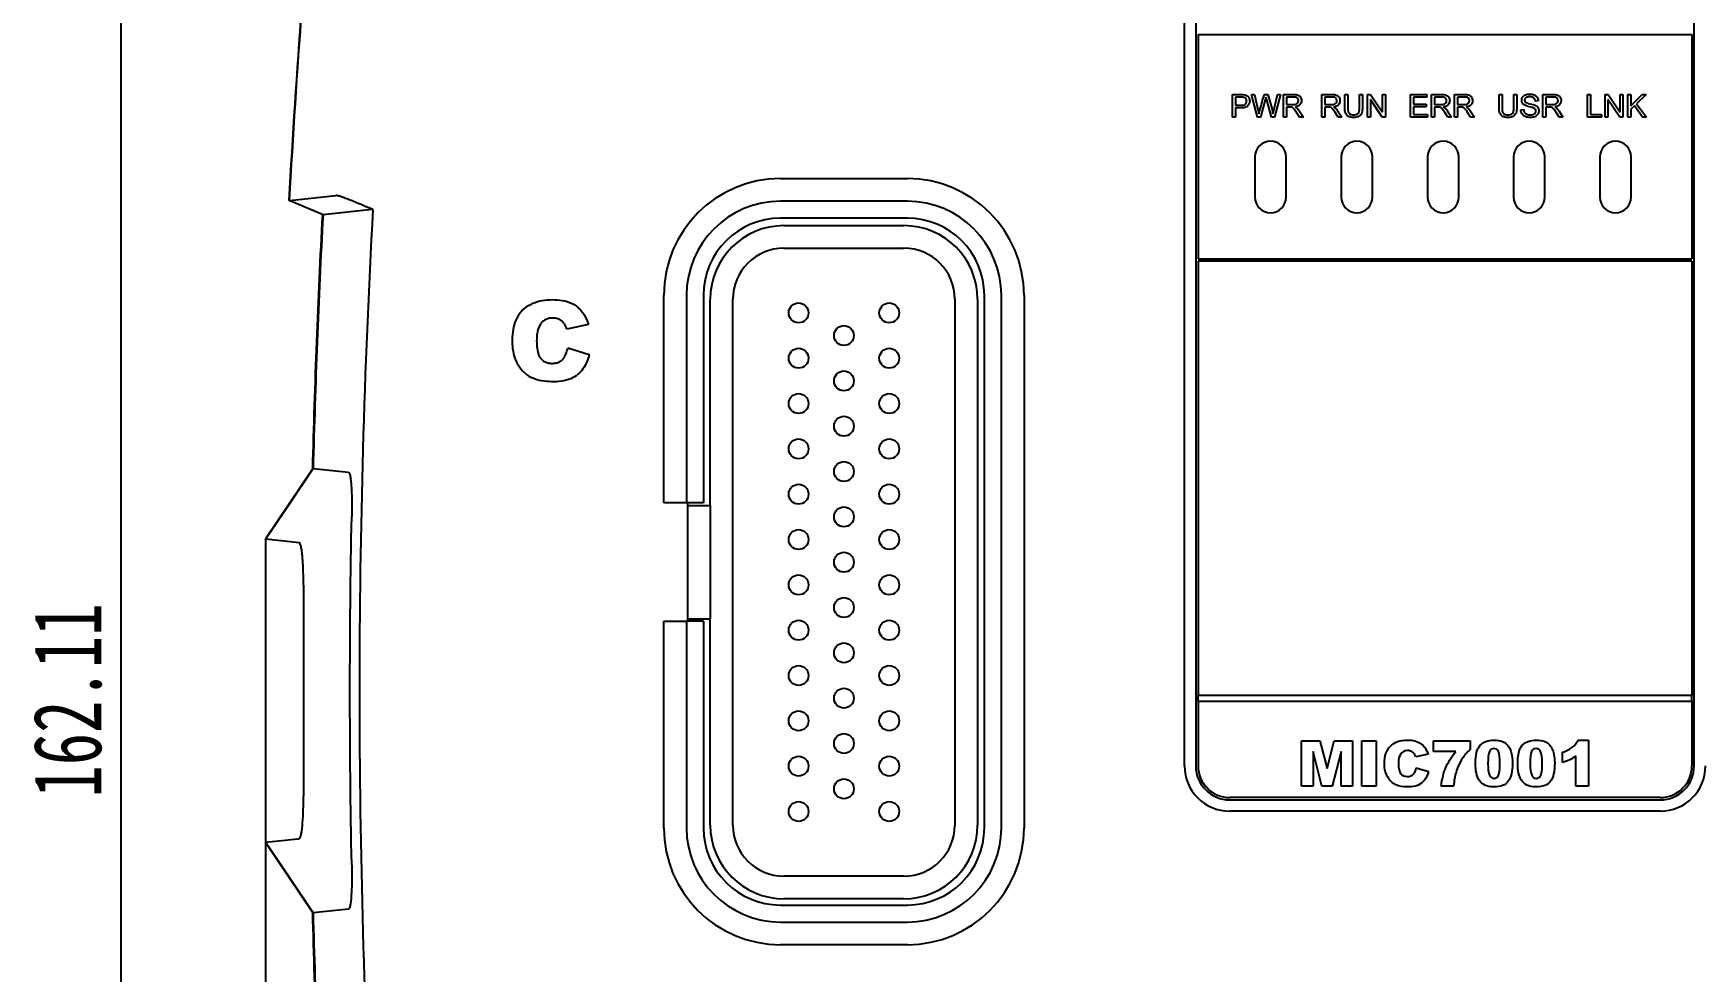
# Model space of a CAD drawing. Header units: millimetres. Extents: x 0 to 594, y 0 to 420.
# Drawn here: x 131.2 to 278.1, y 239.1 to 321.9 of the extents above; entities that cross this region are included whole.
import ezdxf

# ---------------------------------------------------------------- set-up
doc = ezdxf.new("R2010")
doc.units = ezdxf.units.MM
doc.header["$LTSCALE"] = 2
doc.layers.add('图框', color=7, linetype='Continuous')
doc.styles.add('SLDTEXTSTYLE4', font='TXT', dxfattribs={"width": 0.7})
doc.dimstyles.new('SLDDIMSTYLE0', dxfattribs={"dimtxt": 6, "dimasz": 4, "dimexe": 0, "dimexo": 0.0625, "dimgap": 1.5, "dimtad": 2, "dimrnd": 1e-09, "dimzin": 12, "dimdsep": 46, "dimtxsty": 'SLDTEXTSTYLE4', "dimsah": 1, "dimcen": 0.09, "dimadec": 0, "dimazin": 3, "dimtfac": 1, "dimtofl": 0, "dimtmove": 0, "dimatfit": 3, "dimfxl": 1, "dimfrac": 2, "dimtolj": 1, "dimtzin": 12, "dimarcsym": 0})

# ---------------------------------------------------------------- blocks, each defined once
blk = doc.blocks.new('_D_1')
at = {"layer": '图框'}
for p, q in [((186.48, 344.98), (134.9, 344.98)), ((138.9, 344.98), (138.9, 182.87)), ((186.48, 182.87), (134.9, 182.87))]:
    blk.add_line(p, q, dxfattribs=at)
for points in [[(138.9, 344.98), (138.4, 340.98), (139.4, 340.98)], [(138.9, 182.87), (139.4, 186.87), (138.4, 186.87)]]:
    blk.add_solid(points, dxfattribs=at)
at = {"layer": '图框', "insert": (131.16, 254.49), "char_height": 6, "attachment_point": 1, "rotation": 90, "style": 'SLDTEXTSTYLE4'}
blk.add_mtext('162.11', dxfattribs=at)
blk = doc.blocks.new('_D_2')
at = {"layer": '图框'}
for p, q in [((360.05, 251.7), (360.05, 156.33)), ((151.67, 250.56), (151.67, 156.33)), ((151.67, 160.33), (360.05, 160.33))]:
    blk.add_line(p, q, dxfattribs=at)
for points in [[(151.67, 160.33), (155.67, 159.83), (155.67, 160.83)], [(360.05, 160.33), (356.05, 160.83), (356.05, 159.83)]]:
    blk.add_solid(points, dxfattribs=at)
at = {"layer": '图框', "insert": (249.63, 168.06), "char_height": 6, "attachment_point": 1, "rotation": 360, "style": 'SLDTEXTSTYLE4'}
blk.add_mtext('208.38', dxfattribs=at)

msp = doc.modelspace()

# ---------------------------------------------------------------- linework, layer by layer
at = {"color": 7, "linetype": 'Continuous', "lineweight": 25}
for p, q in [((233.798, 338.058), (233.798, 257.293)), ((277.798, 257.293), (277.798, 338.058)), ((232.798, 257.293), (232.798, 337.775)), ((233.998, 321.837), (277.598, 321.837)), ((233.998, 321.837), (233.998, 302.037)), ((277.598, 321.837), (277.598, 302.037)), ((237.03, 314.537), (237.03, 316.537)), ((237.295, 316.301), (237.295, 315.586)), ((238.713, 316.537), (238.984, 316.537)), ((239.243, 314.537), (238.713, 316.537)), ((238.984, 316.537), (239.288, 315.226)), ((239.938, 316.06), (239.513, 314.537)), ((239.843, 316.537), (240.163, 316.537)), ((240.48, 314.537), (240.059, 316.06)), ((240.163, 316.537), (240.449, 315.524)), ((240.705, 315.252), (241.018, 316.537)), ((241.284, 316.537), (240.736, 314.537)), ((241.018, 316.537), (241.284, 316.537)), ((241.535, 314.537), (241.535, 316.537)), ((241.8, 316.316), (241.8, 315.654)), ((244.928, 314.537), (244.928, 316.537)), ((245.193, 316.316), (245.193, 315.654)), ((246.946, 316.537), (247.211, 316.537)), ((248.254, 316.537), (248.519, 316.537)), ((248.254, 315.383), (248.254, 316.537)), ((248.957, 314.537), (248.957, 316.537)), ((248.957, 316.537), (249.229, 316.537)), ((249.211, 316.109), (249.211, 314.537)), ((250.261, 314.537), (249.211, 316.109)), ((249.229, 316.537), (250.279, 314.967)), ((250.279, 316.537), (250.533, 316.537)), ((250.279, 314.967), (250.279, 316.537)), ((250.533, 316.537), (250.533, 314.537)), ((252.754, 316.537), (254.2, 316.537)), ((252.754, 314.537), (252.754, 316.537)), ((254.2, 316.301), (253.018, 316.301)), ((253.018, 316.301), (253.018, 315.688)), ((254.2, 316.537), (254.2, 316.301)), ((254.616, 314.537), (254.616, 316.537)), ((254.881, 316.316), (254.881, 315.654)), ((256.633, 314.537), (256.633, 316.537)), ((256.898, 316.316), (256.898, 315.654)), ((260.57, 316.537), (260.835, 316.537)), ((261.878, 316.537), (262.143, 316.537)), ((261.878, 315.383), (261.878, 316.537)), ((264.026, 315.974), (263.772, 315.954)), ((264.451, 314.537), (264.451, 316.537)), ((264.716, 316.316), (264.716, 315.654)), ((268.372, 314.537), (268.372, 316.537)), ((268.372, 316.537), (268.636, 316.537)), ((268.636, 316.537), (268.636, 314.773)), ((269.934, 314.537), (269.934, 316.537)), ((269.934, 316.537), (270.205, 316.537)), ((271.238, 314.537), (270.187, 316.109)), ((270.187, 316.109), (270.187, 314.537)), ((270.205, 316.537), (271.256, 314.967)), ((271.256, 316.537), (271.509, 316.537)), ((271.256, 314.967), (271.256, 316.537)), ((271.509, 316.537), (271.509, 314.537)), ((271.943, 314.537), (271.943, 316.537)), ((271.943, 316.537), (272.208, 316.537)), ((272.208, 316.537), (272.208, 315.545)), ((272.208, 315.545), (273.201, 316.537)), ((273.56, 316.537), (272.721, 315.726)), ((273.201, 316.537), (273.56, 316.537)), ((237.295, 314.537), (237.03, 314.537)), ((237.295, 315.35), (237.295, 314.537)), ((239.513, 314.537), (239.243, 314.537)), ((240.736, 314.537), (240.48, 314.537)), ((241.8, 314.537), (241.535, 314.537)), ((241.8, 315.425), (241.8, 314.537)), ((242.965, 314.537), (242.7, 314.953)), ((242.95, 315.081), (243.298, 314.537)), ((243.298, 314.537), (242.965, 314.537)), ((245.193, 314.537), (244.928, 314.537)), ((245.193, 315.425), (245.193, 314.537)), ((246.358, 314.537), (246.094, 314.953)), ((246.343, 315.081), (246.691, 314.537)), ((246.691, 314.537), (246.358, 314.537)), ((249.211, 314.537), (248.957, 314.537)), ((250.533, 314.537), (250.261, 314.537)), ((254.246, 314.537), (252.754, 314.537)), ((253.018, 315.688), (254.125, 315.688)), ((254.125, 315.454), (253.018, 315.454)), ((253.018, 315.454), (253.018, 314.773)), ((253.018, 314.773), (254.246, 314.773)), ((254.125, 315.688), (254.125, 315.454)), ((254.246, 314.773), (254.246, 314.537)), ((254.881, 314.537), (254.616, 314.537)), ((254.881, 315.425), (254.881, 314.537)), ((256.046, 314.537), (255.781, 314.953)), ((256.03, 315.081), (256.378, 314.537)), ((256.378, 314.537), (256.046, 314.537)), ((256.898, 314.537), (256.633, 314.537)), ((256.898, 315.425), (256.898, 314.537)), ((258.063, 314.537), (257.799, 314.953)), ((258.048, 315.081), (258.396, 314.537)), ((258.396, 314.537), (258.063, 314.537)), ((262.494, 315.179), (262.743, 315.201)), ((264.716, 314.537), (264.451, 314.537)), ((264.716, 315.425), (264.716, 314.537)), ((265.881, 314.537), (265.617, 314.953)), ((265.866, 315.081), (266.214, 314.537)), ((266.214, 314.537), (265.881, 314.537)), ((269.621, 314.537), (268.372, 314.537)), ((268.636, 314.773), (269.621, 314.773)), ((269.621, 314.773), (269.621, 314.537)), ((270.187, 314.537), (269.934, 314.537)), ((271.509, 314.537), (271.238, 314.537)), ((272.208, 314.537), (271.943, 314.537)), ((272.535, 315.549), (272.208, 315.23)), ((272.208, 315.23), (272.208, 314.537)), ((273.247, 314.537), (272.535, 315.549)), ((272.721, 315.726), (273.597, 314.537)), ((273.597, 314.537), (273.247, 314.537)), ((239.025, 311.037), (239.025, 307.481)), ((241.781, 307.481), (241.781, 311.037)), ((246.645, 311.037), (246.645, 307.481)), ((249.401, 307.481), (249.401, 311.037)), ((254.265, 311.037), (254.265, 307.481)), ((257.021, 307.481), (257.021, 311.037)), ((261.854, 311.037), (261.854, 307.481)), ((264.61, 307.481), (264.61, 311.037)), ((269.474, 311.037), (269.474, 307.481)), ((272.23, 307.481), (272.23, 311.037)), ((197.133, 309.117), (208.333, 309.117)), ((153.761, 307.183), (153.735, 307.194)), ((156.743, 305.908), (153.76, 307.174)), ((208.333, 307.117), (197.133, 307.117)), ((208.333, 305.617), (197.133, 305.617)), ((197.433, 304.967), (208.033, 304.967)), ((197.433, 302.967), (208.033, 302.967)), ((233.998, 302.037), (277.598, 302.037)), ((277.598, 301.837), (233.998, 301.837)), ((233.998, 301.837), (233.998, 263.501)), ((277.598, 301.837), (277.598, 263.501)), ((186.833, 280.517), (186.833, 298.817)), ((188.833, 298.817), (188.833, 280.517)), ((190.333, 298.817), (190.333, 280.517)), ((190.933, 280.267), (190.933, 298.467)), ((192.933, 252.067), (192.933, 298.467)), ((212.533, 298.467), (212.533, 252.067)), ((214.533, 298.467), (214.533, 252.067)), ((215.133, 251.817), (215.133, 298.817)), ((216.633, 251.817), (216.633, 298.817)), ((218.633, 298.817), (218.633, 251.817)), ((180.182, 296.256), (178.271, 295.829)), ((178.352, 294.173), (180.248, 293.6)), ((155.871, 283.533), (158.981, 283.203)), ((188.833, 280.517), (186.833, 280.517)), ((190.333, 280.517), (188.833, 280.517)), ((188.933, 280.517), (188.933, 280.267)), ((188.933, 280.267), (188.933, 270.267)), ((188.933, 280.267), (190.933, 280.267)), ((190.933, 280.267), (190.933, 270.267)), ((151.671, 277.29), (151.671, 250.565)), ((151.704, 277.339), (151.704, 277.346)), ((155.018, 273.235), (155.018, 254.62)), ((186.833, 251.817), (186.833, 270.067)), ((186.833, 270.067), (188.833, 270.067)), ((188.833, 270.067), (188.833, 251.817)), ((190.333, 270.067), (188.833, 270.067)), ((188.933, 270.267), (190.933, 270.267)), ((188.933, 270.267), (188.933, 270.067)), ((190.333, 270.067), (190.333, 251.817)), ((190.933, 252.067), (190.933, 270.267)), ((277.598, 263.501), (233.998, 263.501)), ((233.998, 263.001), (233.998, 263.501)), ((277.598, 263.001), (277.598, 263.501)), ((233.998, 263.001), (277.598, 263.001)), ((233.998, 263.001), (233.998, 257.293)), ((277.598, 263.001), (277.598, 257.293)), ((243.135, 259.501), (244.761, 259.501)), ((243.135, 255.501), (243.135, 259.501)), ((244.761, 259.501), (245.388, 257.068)), ((245.388, 257.068), (246.013, 259.501)), ((246.013, 259.501), (247.634, 259.501)), ((247.634, 259.501), (247.634, 255.501)), ((248.471, 259.501), (249.71, 259.501)), ((248.471, 255.501), (248.471, 259.501)), ((249.71, 259.501), (249.71, 255.501)), ((254.783, 259.501), (258.027, 259.501)), ((254.783, 258.563), (254.783, 259.501)), ((258.027, 259.501), (258.027, 258.751)), ((267.543, 259.57), (268.462, 259.57)), ((268.462, 259.57), (268.462, 255.501)), ((244.928, 255.501), (244.147, 258.552)), ((244.147, 258.552), (244.147, 255.501)), ((246.624, 258.552), (245.841, 255.501)), ((246.624, 255.501), (246.624, 258.552)), ((254.305, 258.326), (253.213, 258.082)), ((256.758, 258.563), (254.783, 258.563)), ((266.17, 257.586), (266.17, 258.498)), ((267.339, 255.501), (267.339, 258.167)), ((253.259, 257.136), (254.343, 256.808)), ((274.798, 254.493), (236.798, 254.493)), ((236.798, 254.293), (274.798, 254.293)), ((244.147, 255.501), (243.135, 255.501)), ((245.841, 255.501), (244.928, 255.501)), ((247.634, 255.501), (246.624, 255.501)), ((249.71, 255.501), (248.471, 255.501)), ((256.564, 255.501), (255.456, 255.501)), ((268.462, 255.501), (267.339, 255.501)), ((274.798, 253.293), (236.798, 253.293)), ((151.704, 250.509), (151.704, 250.516)), ((208.033, 247.567), (197.433, 247.567)), ((208.033, 245.567), (197.433, 245.567)), ((158.981, 244.651), (155.871, 244.322)), ((197.133, 245.017), (208.333, 245.017)), ((197.133, 243.517), (208.333, 243.517)), ((208.333, 241.517), (197.133, 241.517))]:
    msp.add_line(p, q, dxfattribs=at)
at = {"color": 7, "linetype": 'Continuous', "lineweight": 25, "flags": 128}
for points in [[(153.76, 307.174), (153.778, 307.176), (157.879, 307.629)], [(161.148, 306.395), (161.055, 306.384), (156.761, 305.91), (156.743, 305.908)], [(151.671, 277.29), (153.775, 280.418), (155.871, 283.533)], [(155.808, 283.479), (153.756, 280.413), (151.704, 277.346)], [(154.635, 276.985), (153.829, 277.068), (151.688, 277.288), (151.671, 277.29)], [(151.671, 250.565), (153.398, 250.742), (154.495, 250.855), (154.635, 250.87)], [(155.871, 244.322), (153.775, 247.436), (151.671, 250.565)], [(151.704, 250.509), (153.756, 247.442), (155.808, 244.376)]]:
    msp.add_lwpolyline(points, dxfattribs=at)
at = {"color": 7, "linetype": 'Continuous', "lineweight": 25}
for centre in [(198.733, 297.267), (206.733, 297.267), (202.733, 295.267), (198.733, 293.267), (206.733, 293.267), (202.733, 291.267), (198.733, 289.267), (206.733, 289.267), (202.733, 287.267), (198.733, 285.267), (206.733, 285.267), (202.733, 283.267), (198.733, 281.267), (206.733, 281.267), (202.733, 279.267), (198.733, 277.267), (206.733, 277.267), (202.733, 275.267), (198.733, 273.267), (206.733, 273.267), (202.733, 271.267), (198.733, 269.267), (206.733, 269.267), (202.733, 267.267), (198.733, 265.267), (206.733, 265.267), (202.733, 263.267), (198.733, 261.267), (206.733, 261.267), (202.733, 259.267), (198.733, 257.267), (206.733, 257.267), (202.733, 255.267), (198.733, 253.267), (206.733, 253.267)]:
    msp.add_circle(centre, 0.875, dxfattribs=at)
for centre, radius, start, end in [((946.27, 263.927), 793.715, 174.407059, 176.875177), ((946.27, 263.927), 793.688, 174.405598, 176.876537), ((240.403, 311.037), 1.378, 0, 180), ((248.023, 311.037), 1.378, 0, 180), ((255.643, 311.037), 1.378, 0, 180), ((263.232, 311.037), 1.378, 0, 180), ((270.852, 311.037), 1.378, 0, 180), ((197.133, 298.817), 10.3, 90, 180), ((208.333, 298.817), 10.3, 0, 90), ((240.403, 307.481), 1.378, 180, 0), ((248.023, 307.481), 1.378, 180, 0), ((255.643, 307.481), 1.378, 180, 0), ((263.232, 307.481), 1.378, 180, 0), ((270.852, 307.481), 1.378, 180, 0), ((946.27, 263.927), 790.703, 176.954083, 178.583092), ((946.27, 263.927), 790.642, 176.956368, 178.579102), ((197.133, 298.817), 8.3, 90, 180), ((208.333, 298.817), 8.3, 0, 90), ((197.133, 298.817), 6.8, 90, 180), ((197.433, 298.467), 6.5, 90, 180), ((208.033, 298.467), 6.5, 0, 90), ((208.333, 298.817), 6.8, 0, 90), ((197.433, 298.467), 4.5, 90, 180), ((208.033, 298.467), 4.5, 0, 90), ((236.798, 257.293), 4, 180, 270), ((236.798, 257.293), 3, 180, 270), ((236.798, 257.293), 2.8, 180, 270), ((274.798, 257.293), 4, 270, 0), ((274.798, 257.293), 3, 270, 0), ((274.798, 257.293), 2.8, 270, 0), ((197.133, 251.817), 10.3, 180, 270), ((197.133, 251.817), 8.3, 180, 270), ((197.133, 251.817), 6.8, 180, 270), ((197.433, 252.067), 6.5, 180, 270), ((197.433, 252.067), 4.5, 180, 270), ((208.033, 252.067), 6.5, 270, 0), ((208.033, 252.067), 4.5, 270, 0), ((208.333, 251.817), 8.3, 270, 0), ((208.333, 251.817), 10.3, 270, 0), ((208.333, 251.817), 6.8, 270, 0), ((946.27, 263.927), 790.703, 181.416908, 183.045917), ((946.27, 263.927), 790.642, 181.420898, 183.043632)]:
    msp.add_arc(centre, radius, start, end, dxfattribs=at)
msp.add_ellipse((255.798, 219.507), major_axis=(500.204, -213.96), ratio=0.0804391, start_param=1.7954466, end_param=1.7997233, dxfattribs=at)
for points, knots in [([(237.03, 316.537), (237.282, 316.537), (237.534, 316.537), (237.918, 316.537), (238.019, 316.531), (238.09, 316.518)], [0.34229425, 0.34229425, 0.34229425, 0.34229425, 0.45634078, 0.45634078, 0.51641818, 0.51641818, 0.51641818, 0.51641818]), ([(238.054, 316.283), (238.009, 316.295), (237.927, 316.301), (237.637, 316.301), (237.466, 316.301), (237.295, 316.301)], [0.79657517, 0.79657517, 0.79657517, 0.79657517, 0.88047895, 0.88047895, 1, 1, 1, 1]), ([(238.09, 316.518), (238.188, 316.502), (238.27, 316.47), (238.403, 316.378), (238.456, 316.314), (238.497, 316.231)], [0.516418176, 0.516418176, 0.516418176, 0.516418176, 0.557722311, 0.557722311, 0.599026445, 0.599026445, 0.599026445, 0.599026445]), ([(238.177, 315.681), (238.249, 315.745), (238.284, 315.835), (238.284, 316.034), (238.264, 316.106), (238.221, 316.165)], [0.54993733, 0.54993733, 0.54993733, 0.54993733, 0.65163408, 0.65163408, 0.72575971, 0.72575971, 0.72575971, 0.72575971]), ([(238.497, 316.231), (238.537, 316.148), (238.557, 316.057), (238.557, 315.788), (238.503, 315.645), (238.395, 315.526)], [0.59902645, 0.59902645, 0.59902645, 0.59902645, 0.64300444, 0.64300444, 0.71826576, 0.71826576, 0.71826576, 0.71826576]), ([(239.373, 314.817), (239.424, 315.03), (239.454, 315.153), (239.589, 315.636), (239.717, 316.087), (239.843, 316.537)], [0.16586457, 0.16586457, 0.16586457, 0.16586457, 0.18028239, 0.18028239, 0.3785569, 0.3785569, 0.3785569, 0.3785569]), ([(241.535, 316.537), (241.831, 316.537), (242.126, 316.537), (242.6, 316.537), (242.736, 316.519), (242.828, 316.483)], [0.24362364, 0.24362364, 0.24362364, 0.24362364, 0.33904795, 0.33904795, 0.39650064, 0.39650064, 0.39650064, 0.39650064]), ([(242.808, 315.812), (242.844, 315.867), (242.861, 315.926), (242.861, 316.086), (242.827, 316.163), (242.69, 316.285), (242.581, 316.316), (242.222, 316.316), (242.011, 316.316), (241.8, 316.316)], [0.60074242, 0.60074242, 0.60074242, 0.60074242, 0.66701882, 0.66701882, 0.76432941, 0.76432941, 0.86164, 0.86164, 1, 1, 1, 1]), ([(243.051, 316.293), (243.106, 316.202), (243.134, 316.101), (243.134, 315.849), (243.088, 315.729), (242.996, 315.632)], [0.429680802, 0.429680802, 0.429680802, 0.429680802, 0.464954133, 0.464954133, 0.510399307, 0.510399307, 0.510399307, 0.510399307]), ([(244.928, 316.537), (245.224, 316.537), (245.52, 316.537), (245.993, 316.537), (246.129, 316.519), (246.222, 316.483)], [0.24362364, 0.24362364, 0.24362364, 0.24362364, 0.33904795, 0.33904795, 0.39650064, 0.39650064, 0.39650064, 0.39650064]), ([(246.201, 315.812), (246.237, 315.867), (246.254, 315.926), (246.254, 316.086), (246.22, 316.163), (246.083, 316.285), (245.974, 316.316), (245.615, 316.316), (245.404, 316.316), (245.193, 316.316)], [0.60074242, 0.60074242, 0.60074242, 0.60074242, 0.66701882, 0.66701882, 0.76432941, 0.76432941, 0.86164, 0.86164, 1, 1, 1, 1]), ([(246.444, 316.293), (246.499, 316.202), (246.527, 316.101), (246.527, 315.849), (246.481, 315.729), (246.389, 315.632)], [0.429680802, 0.429680802, 0.429680802, 0.429680802, 0.464954133, 0.464954133, 0.510399307, 0.510399307, 0.510399307, 0.510399307]), ([(247.023, 314.88), (246.972, 315.002), (246.946, 315.169), (246.946, 315.767), (246.946, 316.152), (246.946, 316.537)], [0.49558933, 0.49558933, 0.49558933, 0.49558933, 0.54833467, 0.54833467, 0.64399649, 0.64399649, 0.64399649, 0.64399649]), ([(247.211, 316.537), (247.211, 316.152), (247.211, 315.767), (247.211, 315.209), (247.227, 315.081), (247.259, 314.999)], [0.67041254, 0.67041254, 0.67041254, 0.67041254, 0.78546006, 0.78546006, 0.83732323, 0.83732323, 0.83732323, 0.83732323]), ([(248.519, 316.537), (248.519, 316.152), (248.519, 315.767), (248.519, 315.18), (248.496, 315.021), (248.451, 314.903)], [0.14136661, 0.14136661, 0.14136661, 0.14136661, 0.25643719, 0.25643719, 0.31652055, 0.31652055, 0.31652055, 0.31652055]), ([(254.616, 316.537), (254.911, 316.537), (255.207, 316.537), (255.681, 316.537), (255.816, 316.519), (255.909, 316.483)], [0.24362364, 0.24362364, 0.24362364, 0.24362364, 0.33904795, 0.33904795, 0.39650064, 0.39650064, 0.39650064, 0.39650064]), ([(255.889, 315.812), (255.924, 315.867), (255.942, 315.926), (255.942, 316.086), (255.907, 316.163), (255.77, 316.285), (255.662, 316.316), (255.303, 316.316), (255.092, 316.316), (254.881, 316.316)], [0.60074242, 0.60074242, 0.60074242, 0.60074242, 0.66701882, 0.66701882, 0.76432941, 0.76432941, 0.86164, 0.86164, 1, 1, 1, 1]), ([(256.132, 316.293), (256.187, 316.202), (256.214, 316.101), (256.214, 315.849), (256.169, 315.729), (256.077, 315.632)], [0.429680802, 0.429680802, 0.429680802, 0.429680802, 0.464954133, 0.464954133, 0.510399307, 0.510399307, 0.510399307, 0.510399307]), ([(256.633, 316.537), (256.929, 316.537), (257.225, 316.537), (257.699, 316.537), (257.834, 316.519), (257.927, 316.483)], [0.24362364, 0.24362364, 0.24362364, 0.24362364, 0.33904795, 0.33904795, 0.39650064, 0.39650064, 0.39650064, 0.39650064]), ([(257.906, 315.812), (257.942, 315.867), (257.96, 315.926), (257.96, 316.086), (257.925, 316.163), (257.788, 316.285), (257.68, 316.316), (257.32, 316.316), (257.109, 316.316), (256.898, 316.316)], [0.60074242, 0.60074242, 0.60074242, 0.60074242, 0.66701882, 0.66701882, 0.76432941, 0.76432941, 0.86164, 0.86164, 1, 1, 1, 1]), ([(258.149, 316.293), (258.205, 316.202), (258.232, 316.101), (258.232, 315.849), (258.187, 315.729), (258.095, 315.632)], [0.429680802, 0.429680802, 0.429680802, 0.429680802, 0.464954133, 0.464954133, 0.510399307, 0.510399307, 0.510399307, 0.510399307]), ([(260.647, 314.88), (260.596, 315.002), (260.57, 315.169), (260.57, 315.767), (260.57, 316.152), (260.57, 316.537)], [0.49558933, 0.49558933, 0.49558933, 0.49558933, 0.54833467, 0.54833467, 0.64399649, 0.64399649, 0.64399649, 0.64399649]), ([(260.835, 316.537), (260.835, 316.152), (260.835, 315.767), (260.835, 315.209), (260.851, 315.081), (260.883, 314.999)], [0.67041254, 0.67041254, 0.67041254, 0.67041254, 0.78546006, 0.78546006, 0.83732323, 0.83732323, 0.83732323, 0.83732323]), ([(262.143, 316.537), (262.143, 316.152), (262.143, 315.767), (262.143, 315.18), (262.12, 315.021), (262.075, 314.903)], [0.14136661, 0.14136661, 0.14136661, 0.14136661, 0.25643719, 0.25643719, 0.31652055, 0.31652055, 0.31652055, 0.31652055]), ([(262.854, 315.585), (262.759, 315.635), (262.688, 315.697), (262.594, 315.845), (262.571, 315.928), (262.571, 316.121), (262.599, 316.215), (262.657, 316.303)], [0.312137109, 0.312137109, 0.312137109, 0.312137109, 0.339157762, 0.339157762, 0.366178416, 0.366178416, 0.396067184, 0.396067184, 0.396067184, 0.396067184]), ([(262.657, 316.303), (262.714, 316.39), (262.797, 316.457), (263.017, 316.548), (263.139, 316.571), (263.422, 316.571), (263.553, 316.547), (263.666, 316.499)], [0.396067184, 0.396067184, 0.396067184, 0.396067184, 0.427062506, 0.427062506, 0.458057829, 0.458057829, 0.491988314, 0.491988314, 0.491988314, 0.491988314]), ([(262.935, 316.25), (262.862, 316.191), (262.825, 316.12), (262.825, 315.966), (262.851, 315.906), (262.954, 315.814), (263.087, 315.766), (263.518, 315.669), (263.665, 315.627), (263.861, 315.537), (263.947, 315.469), (264.003, 315.386)], [0.6799917, 0.6799917, 0.6799917, 0.6799917, 0.70323507, 0.70323507, 0.72332193, 0.72332193, 0.74320012, 0.74320012, 0.76312334, 0.76312334, 0.79192463, 0.79192463, 0.79192463, 0.79192463]), ([(263.634, 316.241), (263.555, 316.306), (263.439, 316.338), (263.125, 316.338), (263.009, 316.308), (262.935, 316.25)], [0.609497306, 0.609497306, 0.609497306, 0.609497306, 0.643997012, 0.643997012, 0.679991704, 0.679991704, 0.679991704, 0.679991704]), ([(264.451, 316.537), (264.747, 316.537), (265.043, 316.537), (265.517, 316.537), (265.652, 316.519), (265.745, 316.483)], [0.24362364, 0.24362364, 0.24362364, 0.24362364, 0.33904795, 0.33904795, 0.39650064, 0.39650064, 0.39650064, 0.39650064]), ([(265.724, 315.812), (265.76, 315.867), (265.778, 315.926), (265.778, 316.086), (265.743, 316.163), (265.606, 316.285), (265.498, 316.316), (265.138, 316.316), (264.927, 316.316), (264.716, 316.316)], [0.60074242, 0.60074242, 0.60074242, 0.60074242, 0.66701882, 0.66701882, 0.76432941, 0.76432941, 0.86164, 0.86164, 1, 1, 1, 1]), ([(265.967, 316.293), (266.023, 316.202), (266.05, 316.101), (266.05, 315.849), (266.005, 315.729), (265.913, 315.632)], [0.429680802, 0.429680802, 0.429680802, 0.429680802, 0.464954133, 0.464954133, 0.510399307, 0.510399307, 0.510399307, 0.510399307]), ([(237.295, 315.586), (237.468, 315.586), (237.64, 315.586), (237.983, 315.586), (238.105, 315.618), (238.177, 315.681)], [0.22545818, 0.22545818, 0.22545818, 0.22545818, 0.38834284, 0.38834284, 0.54993733, 0.54993733, 0.54993733, 0.54993733]), ([(238.395, 315.526), (238.287, 315.409), (238.091, 315.35), (237.637, 315.35), (237.466, 315.35), (237.295, 315.35)], [0.71826576, 0.71826576, 0.71826576, 0.71826576, 0.81658767, 0.81658767, 0.87597197, 0.87597197, 0.87597197, 0.87597197]), ([(241.8, 315.654), (241.99, 315.654), (242.179, 315.654), (242.49, 315.654), (242.584, 315.667), (242.652, 315.692)], [0.22043524, 0.22043524, 0.22043524, 0.22043524, 0.41001295, 0.41001295, 0.53071531, 0.53071531, 0.53071531, 0.53071531]), ([(242.254, 315.415), (242.224, 315.422), (242.175, 315.425), (242.005, 315.425), (241.902, 315.425), (241.8, 315.425)], [0.860575433, 0.860575433, 0.860575433, 0.860575433, 0.877081632, 0.877081632, 0.901902984, 0.901902984, 0.901902984, 0.901902984]), ([(245.193, 315.654), (245.383, 315.654), (245.572, 315.654), (245.883, 315.654), (245.977, 315.667), (246.046, 315.692)], [0.22043524, 0.22043524, 0.22043524, 0.22043524, 0.41001295, 0.41001295, 0.53071531, 0.53071531, 0.53071531, 0.53071531]), ([(245.647, 315.415), (245.617, 315.422), (245.568, 315.425), (245.398, 315.425), (245.295, 315.425), (245.193, 315.425)], [0.860575433, 0.860575433, 0.860575433, 0.860575433, 0.877081632, 0.877081632, 0.901902984, 0.901902984, 0.901902984, 0.901902984]), ([(248.205, 314.614), (248.086, 314.54), (247.93, 314.503), (247.55, 314.503), (247.397, 314.535), (247.278, 314.6)], [0.356470918, 0.356470918, 0.356470918, 0.356470918, 0.406781235, 0.406781235, 0.455623612, 0.455623612, 0.455623612, 0.455623612]), ([(247.426, 314.809), (247.504, 314.763), (247.6, 314.741), (247.909, 314.741), (248.048, 314.785), (248.13, 314.874)], [0.863479178, 0.863479178, 0.863479178, 0.863479178, 0.893822578, 0.893822578, 0.945528821, 0.945528821, 0.945528821, 0.945528821]), ([(254.881, 315.654), (255.07, 315.654), (255.26, 315.654), (255.57, 315.654), (255.665, 315.667), (255.733, 315.692)], [0.22043524, 0.22043524, 0.22043524, 0.22043524, 0.41001295, 0.41001295, 0.53071531, 0.53071531, 0.53071531, 0.53071531]), ([(255.335, 315.415), (255.305, 315.422), (255.256, 315.425), (255.085, 315.425), (254.983, 315.425), (254.881, 315.425)], [0.860575433, 0.860575433, 0.860575433, 0.860575433, 0.877081632, 0.877081632, 0.901902984, 0.901902984, 0.901902984, 0.901902984]), ([(256.898, 315.654), (257.088, 315.654), (257.278, 315.654), (257.588, 315.654), (257.683, 315.667), (257.751, 315.692)], [0.22043524, 0.22043524, 0.22043524, 0.22043524, 0.41001295, 0.41001295, 0.53071531, 0.53071531, 0.53071531, 0.53071531]), ([(257.353, 315.415), (257.323, 315.422), (257.274, 315.425), (257.103, 315.425), (257.001, 315.425), (256.898, 315.425)], [0.860575433, 0.860575433, 0.860575433, 0.860575433, 0.877081632, 0.877081632, 0.901902984, 0.901902984, 0.901902984, 0.901902984]), ([(261.829, 314.614), (261.71, 314.54), (261.554, 314.503), (261.174, 314.503), (261.021, 314.535), (260.902, 314.6)], [0.356470918, 0.356470918, 0.356470918, 0.356470918, 0.406781235, 0.406781235, 0.455623612, 0.455623612, 0.455623612, 0.455623612]), ([(261.05, 314.809), (261.128, 314.763), (261.224, 314.741), (261.533, 314.741), (261.672, 314.785), (261.754, 314.874)], [0.863479178, 0.863479178, 0.863479178, 0.863479178, 0.893822578, 0.893822578, 0.945528821, 0.945528821, 0.945528821, 0.945528821]), ([(263.732, 314.581), (263.618, 314.529), (263.489, 314.503), (263.166, 314.503), (263.014, 314.529), (262.77, 314.635), (262.673, 314.714), (262.604, 314.82)], [0.87582069, 0.87582069, 0.87582069, 0.87582069, 0.91092305, 0.91092305, 0.95546152, 0.95546152, 1, 1, 1, 1]), ([(262.826, 314.955), (262.869, 314.891), (262.936, 314.839), (263.119, 314.76), (263.221, 314.74), (263.435, 314.74), (263.524, 314.755), (263.602, 314.785)], [0.090229094, 0.090229094, 0.090229094, 0.090229094, 0.116227009, 0.116227009, 0.142224925, 0.142224925, 0.165295147, 0.165295147, 0.165295147, 0.165295147]), ([(263.596, 315.362), (263.543, 315.383), (263.424, 315.416), (263.057, 315.504), (262.928, 315.545), (262.854, 315.585)], [0.24164507, 0.24164507, 0.24164507, 0.24164507, 0.276891089, 0.276891089, 0.312137109, 0.312137109, 0.312137109, 0.312137109]), ([(263.774, 314.909), (263.812, 314.961), (263.831, 315.018), (263.831, 315.143), (263.813, 315.197), (263.776, 315.244)], [0.185746346, 0.185746346, 0.185746346, 0.185746346, 0.203150122, 0.203150122, 0.220841563, 0.220841563, 0.220841563, 0.220841563]), ([(264.003, 315.386), (264.058, 315.304), (264.086, 315.209), (264.086, 314.995), (264.056, 314.895), (263.995, 314.801)], [0.791924626, 0.791924626, 0.791924626, 0.791924626, 0.818622935, 0.818622935, 0.845066975, 0.845066975, 0.845066975, 0.845066975]), ([(264.716, 315.654), (264.906, 315.654), (265.096, 315.654), (265.406, 315.654), (265.501, 315.667), (265.569, 315.692)], [0.22043524, 0.22043524, 0.22043524, 0.22043524, 0.41001295, 0.41001295, 0.53071531, 0.53071531, 0.53071531, 0.53071531]), ([(265.171, 315.415), (265.141, 315.422), (265.091, 315.425), (264.921, 315.425), (264.819, 315.425), (264.716, 315.425)], [0.860575433, 0.860575433, 0.860575433, 0.860575433, 0.877081632, 0.877081632, 0.901902984, 0.901902984, 0.901902984, 0.901902984]), ([(159.047, 307.248), (158.907, 307.305), (158.772, 307.357), (158.515, 307.453), (158.396, 307.496), (158.187, 307.564), (158.096, 307.591), (157.957, 307.624), (157.906, 307.632), (157.879, 307.629)], [0, 0, 0, 0, 0.25, 0.25, 0.5, 0.5, 0.75, 0.75, 1, 1, 1, 1]), ([(161.148, 306.395), (160.359, 292.307), (159.96, 278.152), (159.96, 249.703), (160.359, 235.548), (161.148, 221.46)], [0, 0, 0, 0, 0.5, 0.5, 1, 1, 1, 1]), ([(174.364, 297.498), (174.569, 297.707), (174.803, 297.88), (175.329, 298.158), (175.606, 298.254), (176.174, 298.384), (176.469, 298.419), (177.06, 298.44), (177.356, 298.43), (177.94, 298.358), (178.232, 298.294), (178.643, 298.136), (178.776, 298.073), (179.031, 297.922), (179.151, 297.834), (179.371, 297.641), (179.473, 297.535), (179.66, 297.306), (179.745, 297.184), (179.971, 296.806), (180.088, 296.537), (180.182, 296.256)], [0, 0, 0, 0, 0.125, 0.125, 0.25, 0.25, 0.375, 0.375, 0.5, 0.5, 0.625, 0.625, 0.6875, 0.6875, 0.75, 0.75, 0.8125, 0.8125, 0.875, 0.875, 1, 1, 1, 1]), ([(174.364, 297.498), (174.164, 297.297), (173.997, 297.067), (173.728, 296.555), (173.634, 296.287), (173.502, 295.733), (173.464, 295.446), (173.433, 294.872), (173.437, 294.584), (173.489, 294.015), (173.537, 293.734), (173.703, 293.182), (173.818, 292.918), (174.125, 292.436), (174.304, 292.205), (174.61, 291.909), (174.72, 291.818), (174.954, 291.654), (175.081, 291.581), (175.212, 291.521)], [0, 0, 0, 0, 0.125, 0.125, 0.25, 0.25, 0.375, 0.375, 0.5, 0.5, 0.625, 0.625, 0.75, 0.75, 0.875, 0.875, 0.9375, 0.9375, 1, 1, 1, 1]), ([(175.904, 296.222), (175.779, 296.037), (175.714, 295.827), (175.629, 295.397), (175.612, 295.18), (175.603, 294.747), (175.609, 294.53), (175.647, 294.094), (175.68, 293.876), (175.778, 293.565), (175.819, 293.464), (175.928, 293.277), (176, 293.19), (176.162, 293.043), (176.256, 292.981), (176.454, 292.888), (176.561, 292.855), (176.777, 292.817), (176.886, 292.81), (177.105, 292.815), (177.216, 292.826), (177.429, 292.872), (177.535, 292.908), (177.728, 293.011), (177.817, 293.079), (177.891, 293.161)], [0, 0, 0, 0, 0.125, 0.125, 0.25, 0.25, 0.375, 0.375, 0.5, 0.5, 0.5625, 0.5625, 0.625, 0.625, 0.6875, 0.6875, 0.75, 0.75, 0.8125, 0.8125, 0.875, 0.875, 0.9375, 0.9375, 1, 1, 1, 1]), ([(178.061, 296.299), (177.998, 296.384), (177.927, 296.461), (177.765, 296.597), (177.675, 296.654), (177.484, 296.743), (177.382, 296.775), (177.174, 296.812), (177.067, 296.817), (176.856, 296.809), (176.751, 296.795), (176.546, 296.742), (176.446, 296.703), (176.264, 296.601), (176.178, 296.537), (176.026, 296.39), (175.961, 296.309), (175.904, 296.222)], [0, 0, 0, 0, 0.125, 0.125, 0.25, 0.25, 0.375, 0.375, 0.5, 0.5, 0.625, 0.625, 0.75, 0.75, 0.875, 0.875, 1, 1, 1, 1]), ([(178.271, 295.829), (178.245, 295.912), (178.217, 295.993), (178.151, 296.151), (178.113, 296.23), (178.061, 296.299)], [0, 0, 0, 0, 0.5, 0.5, 1, 1, 1, 1]), ([(177.891, 293.161), (178.018, 293.3), (178.113, 293.464), (178.26, 293.809), (178.312, 293.99), (178.352, 294.173)], [0, 0, 0, 0, 0.5, 0.5, 1, 1, 1, 1]), ([(180.248, 293.6), (180.14, 293.148), (179.967, 292.709), (179.558, 292.143), (179.399, 291.973), (179.038, 291.677), (178.84, 291.557), (178.627, 291.462)], [0, 0, 0, 0, 0.5, 0.5, 0.75, 0.75, 1, 1, 1, 1]), ([(178.627, 291.462), (178.358, 291.341), (178.078, 291.274), (177.504, 291.195), (177.21, 291.185), (176.627, 291.197), (176.335, 291.22), (175.76, 291.321), (175.479, 291.399), (175.212, 291.521)], [0, 0, 0, 0, 0.25, 0.25, 0.5, 0.5, 0.75, 0.75, 1, 1, 1, 1]), ([(158.981, 283.204), (159.017, 283.2), (159.051, 283.157), (159.114, 282.991), (159.141, 282.874), (159.187, 282.59), (159.205, 282.429), (159.236, 282.081), (159.248, 281.894), (159.276, 281.326), (159.284, 280.924), (159.29, 280.111), (159.286, 279.701), (159.278, 279.288)], [0, 0, 0, 0, 0.125, 0.125, 0.25, 0.25, 0.375, 0.375, 0.5, 0.5, 0.75, 0.75, 1, 1, 1, 1]), ([(155.018, 273.235), (155.018, 273.635), (155.013, 274.03), (154.996, 274.614), (154.989, 274.807), (154.97, 275.188), (154.959, 275.378), (154.931, 275.748), (154.914, 275.925), (154.875, 276.26), (154.852, 276.413), (154.8, 276.678), (154.77, 276.789), (154.706, 276.94), (154.671, 276.981), (154.635, 276.985)], [0, 0, 0, 0, 0.25, 0.25, 0.375, 0.375, 0.5, 0.5, 0.625, 0.625, 0.75, 0.75, 0.875, 0.875, 1, 1, 1, 1]), ([(251.465, 255.62), (251.19, 255.746), (250.953, 255.969), (250.552, 256.606), (250.452, 257.013), (250.452, 258.171), (250.628, 258.681), (250.98, 259.036)], [0.28464532, 0.28464532, 0.28464532, 0.28464532, 0.33722989, 0.33722989, 0.38981446, 0.38981446, 0.45996336, 0.45996336, 0.45996336, 0.45996336]), ([(250.98, 259.036), (251.332, 259.392), (251.83, 259.57), (252.978, 259.57), (253.374, 259.468), (253.951, 259.06), (254.165, 258.747), (254.305, 258.326)], [0.45996336, 0.45996336, 0.45996336, 0.45996336, 0.54072225, 0.54072225, 0.60379109, 0.60379109, 0.66685994, 0.66685994, 0.66685994, 0.66685994]), ([(253.093, 258.35), (253.024, 258.444), (252.94, 258.517), (252.739, 258.619), (252.628, 258.645), (252.224, 258.645), (252.009, 258.531), (251.86, 258.306)], [0.737626238, 0.737626238, 0.737626238, 0.737626238, 0.754527602, 0.754527602, 0.771428966, 0.771428966, 0.809701475, 0.809701475, 0.809701475, 0.809701475]), ([(258.571, 256.67), (258.517, 256.926), (258.49, 257.208), (258.49, 258.278), (258.627, 258.81), (258.901, 259.114)], [0, 0, 0, 0, 0.0558404, 0.0558404, 0.19322257, 0.19322257, 0.19322257, 0.19322257]), ([(258.901, 259.114), (259.175, 259.418), (259.591, 259.57), (260.421, 259.57), (260.642, 259.536), (260.988, 259.403), (261.129, 259.317), (261.238, 259.211)], [0.19322257, 0.19322257, 0.19322257, 0.19322257, 0.29788647, 0.29788647, 0.34811751, 0.34811751, 0.39834855, 0.39834855, 0.39834855, 0.39834855]), ([(260.413, 256.311), (260.495, 256.39), (260.556, 256.515), (260.634, 256.856), (260.654, 257.123), (260.654, 258.016), (260.609, 258.373), (260.429, 258.739), (260.294, 258.83), (259.93, 258.83), (259.797, 258.737), (259.715, 258.551)], [0.46525474, 0.46525474, 0.46525474, 0.46525474, 0.54823586, 0.54823586, 0.63121698, 0.63121698, 0.75322039, 0.75322039, 0.87522379, 0.87522379, 1, 1, 1, 1]), ([(262.298, 256.67), (262.244, 256.926), (262.217, 257.208), (262.217, 258.278), (262.354, 258.81), (262.627, 259.114)], [0, 0, 0, 0, 0.0558404, 0.0558404, 0.19322257, 0.19322257, 0.19322257, 0.19322257]), ([(262.627, 259.114), (262.902, 259.418), (263.318, 259.57), (264.148, 259.57), (264.369, 259.536), (264.715, 259.403), (264.856, 259.317), (264.965, 259.211)], [0.19322257, 0.19322257, 0.19322257, 0.19322257, 0.29788647, 0.29788647, 0.34811751, 0.34811751, 0.39834855, 0.39834855, 0.39834855, 0.39834855]), ([(264.14, 256.311), (264.222, 256.39), (264.283, 256.515), (264.361, 256.856), (264.381, 257.123), (264.381, 258.016), (264.336, 258.373), (264.156, 258.739), (264.021, 258.83), (263.657, 258.83), (263.524, 258.737), (263.442, 258.551)], [0.46525474, 0.46525474, 0.46525474, 0.46525474, 0.54823586, 0.54823586, 0.63121698, 0.63121698, 0.75322039, 0.75322039, 0.87522379, 0.87522379, 1, 1, 1, 1]), ([(251.86, 258.306), (251.747, 258.138), (251.691, 257.877), (251.691, 257.074), (251.758, 256.769), (252.027, 256.441), (252.216, 256.358), (252.696, 256.358), (252.875, 256.424), (252.996, 256.558)], [0.80970148, 0.80970148, 0.80970148, 0.80970148, 0.85064227, 0.85064227, 0.90114757, 0.90114757, 0.95131149, 0.95131149, 1, 1, 1, 1]), ([(255.456, 255.501), (255.544, 256.154), (255.681, 256.702), (256.056, 257.586), (256.353, 258.059), (256.758, 258.563)], [0.64339604, 0.64339604, 0.64339604, 0.64339604, 0.75608315, 0.75608315, 0.86877025, 0.86877025, 0.86877025, 0.86877025]), ([(259.715, 258.551), (259.633, 258.364), (259.592, 258.019), (259.592, 257.006), (259.637, 256.658), (259.817, 256.285), (259.948, 256.192), (260.232, 256.192), (260.33, 256.231), (260.413, 256.311)], [0, 0, 0, 0, 0.12604753, 0.12604753, 0.25363222, 0.25363222, 0.38121692, 0.38121692, 0.46525474, 0.46525474, 0.46525474, 0.46525474]), ([(261.647, 258.465), (261.722, 258.166), (261.759, 257.855), (261.759, 256.805), (261.637, 256.274), (261.391, 255.938)], [0.4660461, 0.4660461, 0.4660461, 0.4660461, 0.53990977, 0.53990977, 0.70586927, 0.70586927, 0.70586927, 0.70586927]), ([(263.442, 258.551), (263.36, 258.364), (263.319, 258.019), (263.319, 257.006), (263.364, 256.658), (263.544, 256.285), (263.675, 256.192), (263.959, 256.192), (264.057, 256.231), (264.14, 256.311)], [0, 0, 0, 0, 0.12604753, 0.12604753, 0.25363222, 0.25363222, 0.38121692, 0.38121692, 0.46525474, 0.46525474, 0.46525474, 0.46525474]), ([(265.374, 258.465), (265.449, 258.166), (265.485, 257.855), (265.485, 256.805), (265.364, 256.274), (265.118, 255.938)], [0.4660461, 0.4660461, 0.4660461, 0.4660461, 0.53990977, 0.53990977, 0.70586927, 0.70586927, 0.70586927, 0.70586927]), ([(254.343, 256.808), (254.27, 256.504), (254.156, 256.251), (253.842, 255.843), (253.648, 255.69), (253.417, 255.586)], [0.091558399, 0.091558399, 0.091558399, 0.091558399, 0.134982654, 0.134982654, 0.178406909, 0.178406909, 0.178406909, 0.178406909]), ([(261.391, 255.938), (261.146, 255.602), (260.722, 255.433), (259.786, 255.433), (259.514, 255.487), (259.306, 255.595)], [0.70586927, 0.70586927, 0.70586927, 0.70586927, 0.82308818, 0.82308818, 0.8888988, 0.8888988, 0.8888988, 0.8888988]), ([(265.118, 255.938), (264.872, 255.602), (264.449, 255.433), (263.512, 255.433), (263.24, 255.487), (263.033, 255.595)], [0.70586927, 0.70586927, 0.70586927, 0.70586927, 0.82308818, 0.82308818, 0.8888988, 0.8888988, 0.8888988, 0.8888988]), ([(154.635, 250.87), (154.67, 250.873), (154.704, 250.912), (154.769, 251.063), (154.799, 251.171), (154.878, 251.569), (154.916, 251.916), (154.972, 252.645), (154.99, 253.033), (155.013, 253.821), (155.018, 254.219), (155.018, 254.62)], [0, 0, 0, 0, 0.125, 0.125, 0.25, 0.25, 0.5, 0.5, 0.75, 0.75, 1, 1, 1, 1]), ([(253.417, 255.586), (253.185, 255.482), (252.89, 255.431), (252.097, 255.431), (251.742, 255.493), (251.465, 255.62)], [0.17840691, 0.17840691, 0.17840691, 0.17840691, 0.22638555, 0.22638555, 0.28464532, 0.28464532, 0.28464532, 0.28464532]), ([(159.278, 248.567), (159.286, 248.154), (159.29, 247.746), (159.286, 247.14), (159.283, 246.94), (159.273, 246.542), (159.267, 246.344), (159.238, 245.772), (159.21, 245.408), (159.153, 245.056), (159.14, 244.989), (159.113, 244.874), (159.099, 244.824), (159.068, 244.741), (159.051, 244.709), (159.017, 244.665), (158.999, 244.653), (158.981, 244.651)], [0, 0, 0, 0, 0.25, 0.25, 0.375, 0.375, 0.5, 0.5, 0.75, 0.75, 0.8125, 0.8125, 0.875, 0.875, 0.9375, 0.9375, 1, 1, 1, 1])]:
    msp.add_open_spline(points, degree=3, knots=knots, dxfattribs=at)
for points in [[(238.221, 316.165), (238.179, 316.225), (238.123, 316.264), (238.054, 316.283)], [(239.996, 316.295), (239.975, 316.203), (239.956, 316.125), (239.938, 316.06)], [(240.059, 316.06), (240.024, 316.188), (240.003, 316.266), (239.996, 316.295)], [(242.828, 316.483), (242.921, 316.447), (242.995, 316.383), (243.051, 316.293)], [(246.222, 316.483), (246.315, 316.447), (246.388, 316.383), (246.444, 316.293)], [(255.909, 316.483), (256.002, 316.447), (256.076, 316.383), (256.132, 316.293)], [(257.927, 316.483), (258.02, 316.447), (258.094, 316.383), (258.149, 316.293)], [(263.772, 315.954), (263.759, 316.08), (263.713, 316.176), (263.634, 316.241)], [(263.666, 316.499), (263.78, 316.451), (263.867, 316.381), (263.928, 316.289)], [(263.928, 316.289), (263.989, 316.196), (264.022, 316.091), (264.026, 315.974)], [(265.745, 316.483), (265.838, 316.447), (265.912, 316.383), (265.967, 316.293)], [(239.288, 315.226), (239.321, 315.088), (239.349, 314.952), (239.373, 314.817)], [(240.449, 315.524), (240.521, 315.274), (240.573, 315.037), (240.605, 314.817)], [(240.605, 314.817), (240.63, 314.943), (240.664, 315.088), (240.705, 315.252)], [(242.375, 315.362), (242.335, 315.388), (242.295, 315.406), (242.254, 315.415)], [(242.509, 315.229), (242.459, 315.292), (242.414, 315.337), (242.375, 315.362)], [(242.7, 314.953), (242.623, 315.073), (242.559, 315.165), (242.509, 315.229)], [(242.996, 315.632), (242.905, 315.535), (242.762, 315.473), (242.57, 315.447)], [(242.57, 315.447), (242.641, 315.413), (242.694, 315.38), (242.73, 315.347)], [(242.652, 315.692), (242.721, 315.717), (242.773, 315.757), (242.808, 315.812)], [(242.73, 315.347), (242.807, 315.276), (242.881, 315.188), (242.95, 315.081)], [(245.768, 315.362), (245.728, 315.388), (245.688, 315.406), (245.647, 315.415)], [(245.902, 315.229), (245.852, 315.292), (245.808, 315.337), (245.768, 315.362)], [(246.094, 314.953), (246.016, 315.073), (245.952, 315.165), (245.902, 315.229)], [(246.389, 315.632), (246.298, 315.535), (246.156, 315.473), (245.964, 315.447)], [(245.964, 315.447), (246.034, 315.413), (246.087, 315.38), (246.123, 315.347)], [(246.046, 315.692), (246.114, 315.717), (246.166, 315.757), (246.201, 315.812)], [(246.123, 315.347), (246.201, 315.276), (246.274, 315.188), (246.343, 315.081)], [(247.278, 314.6), (247.158, 314.664), (247.073, 314.757), (247.023, 314.88)], [(247.259, 314.999), (247.291, 314.916), (247.347, 314.853), (247.426, 314.809)], [(248.13, 314.874), (248.213, 314.962), (248.254, 315.131), (248.254, 315.383)], [(248.451, 314.903), (248.406, 314.784), (248.323, 314.688), (248.205, 314.614)], [(255.456, 315.362), (255.416, 315.388), (255.376, 315.406), (255.335, 315.415)], [(255.59, 315.229), (255.54, 315.292), (255.495, 315.337), (255.456, 315.362)], [(255.781, 314.953), (255.703, 315.073), (255.64, 315.165), (255.59, 315.229)], [(256.077, 315.632), (255.985, 315.535), (255.843, 315.473), (255.651, 315.447)], [(255.651, 315.447), (255.721, 315.413), (255.774, 315.38), (255.811, 315.347)], [(255.733, 315.692), (255.802, 315.717), (255.853, 315.757), (255.889, 315.812)], [(255.811, 315.347), (255.888, 315.276), (255.961, 315.188), (256.03, 315.081)], [(257.474, 315.362), (257.434, 315.388), (257.394, 315.406), (257.353, 315.415)], [(257.608, 315.229), (257.557, 315.292), (257.513, 315.337), (257.474, 315.362)], [(257.799, 314.953), (257.721, 315.073), (257.658, 315.165), (257.608, 315.229)], [(258.095, 315.632), (258.003, 315.535), (257.861, 315.473), (257.669, 315.447)], [(257.669, 315.447), (257.739, 315.413), (257.792, 315.38), (257.829, 315.347)], [(257.751, 315.692), (257.819, 315.717), (257.871, 315.757), (257.906, 315.812)], [(257.829, 315.347), (257.906, 315.276), (257.979, 315.188), (258.048, 315.081)], [(260.902, 314.6), (260.782, 314.664), (260.697, 314.757), (260.647, 314.88)], [(260.883, 314.999), (260.915, 314.916), (260.971, 314.853), (261.05, 314.809)], [(261.754, 314.874), (261.837, 314.962), (261.878, 315.131), (261.878, 315.383)], [(262.075, 314.903), (262.03, 314.784), (261.947, 314.688), (261.829, 314.614)], [(262.604, 314.82), (262.534, 314.926), (262.497, 315.045), (262.494, 315.179)], [(262.743, 315.201), (262.755, 315.101), (262.783, 315.019), (262.826, 314.955)], [(263.776, 315.244), (263.74, 315.291), (263.68, 315.33), (263.596, 315.362)], [(263.602, 314.785), (263.679, 314.815), (263.737, 314.856), (263.774, 314.909)], [(263.995, 314.801), (263.934, 314.707), (263.846, 314.634), (263.732, 314.581)], [(265.291, 315.362), (265.252, 315.388), (265.212, 315.406), (265.171, 315.415)], [(265.425, 315.229), (265.375, 315.292), (265.331, 315.337), (265.291, 315.362)], [(265.617, 314.953), (265.539, 315.073), (265.476, 315.165), (265.425, 315.229)], [(265.913, 315.632), (265.821, 315.535), (265.679, 315.473), (265.487, 315.447)], [(265.487, 315.447), (265.557, 315.413), (265.61, 315.38), (265.647, 315.347)], [(265.569, 315.692), (265.637, 315.717), (265.689, 315.757), (265.724, 315.812)], [(265.647, 315.347), (265.724, 315.276), (265.797, 315.188), (265.866, 315.081)], [(159.278, 248.567), (159.07, 258.802), (159.07, 269.053), (159.278, 279.288)], [(258.027, 258.751), (257.745, 258.497), (257.509, 258.221), (257.321, 257.925)], [(261.238, 259.211), (261.347, 259.104), (261.433, 258.993), (261.496, 258.875)], [(261.496, 258.875), (261.559, 258.758), (261.609, 258.621), (261.647, 258.465)], [(264.965, 259.211), (265.074, 259.104), (265.16, 258.993), (265.222, 258.875)], [(265.222, 258.875), (265.286, 258.758), (265.336, 258.621), (265.374, 258.465)], [(266.17, 258.498), (266.549, 258.619), (266.842, 258.766), (267.052, 258.937)], [(267.052, 258.937), (267.261, 259.108), (267.424, 259.318), (267.543, 259.57)], [(253.213, 258.082), (253.175, 258.204), (253.135, 258.294), (253.093, 258.35)], [(257.321, 257.925), (257.091, 257.564), (256.91, 257.163), (256.777, 256.721)], [(266.811, 257.831), (266.64, 257.747), (266.427, 257.665), (266.17, 257.586)], [(267.339, 258.167), (267.156, 258.029), (266.98, 257.917), (266.811, 257.831)], [(252.996, 256.558), (253.117, 256.691), (253.205, 256.883), (253.259, 257.136)], [(256.777, 256.721), (256.672, 256.377), (256.6, 255.971), (256.564, 255.501)], [(258.796, 256.066), (258.699, 256.214), (258.624, 256.415), (258.571, 256.67)], [(259.306, 255.595), (259.099, 255.701), (258.928, 255.859), (258.796, 256.066)], [(262.523, 256.066), (262.426, 256.214), (262.351, 256.415), (262.298, 256.67)], [(263.033, 255.595), (262.826, 255.701), (262.655, 255.859), (262.523, 256.066)]]:
    msp.add_open_spline(points, degree=3, dxfattribs=at)

# ---------------------------------------------------------------- dimensions: what is measured, and where the dimension line sits
at = {"layer": '图框'}
for base, p1, p2, angle, picture, middle in [((138.899, 182.874), (186.481, 344.981), (186.481, 182.874), 90, '_D_1', (138.899, 262.378)), ((360.054, 160.33), (151.671, 250.565), (360.054, 251.699), 360, '_D_2', (257.516, 160.33))]:
    dim = msp.add_linear_dim(base=base, p1=p1, p2=p2, angle=angle, dimstyle='SLDDIMSTYLE0', dxfattribs=at)
    dim.commit()
    dim.dimension.update_dxf_attribs({"geometry": picture, "text_midpoint": middle, "dimtype": 160})

doc.saveas('drawing.dxf')
